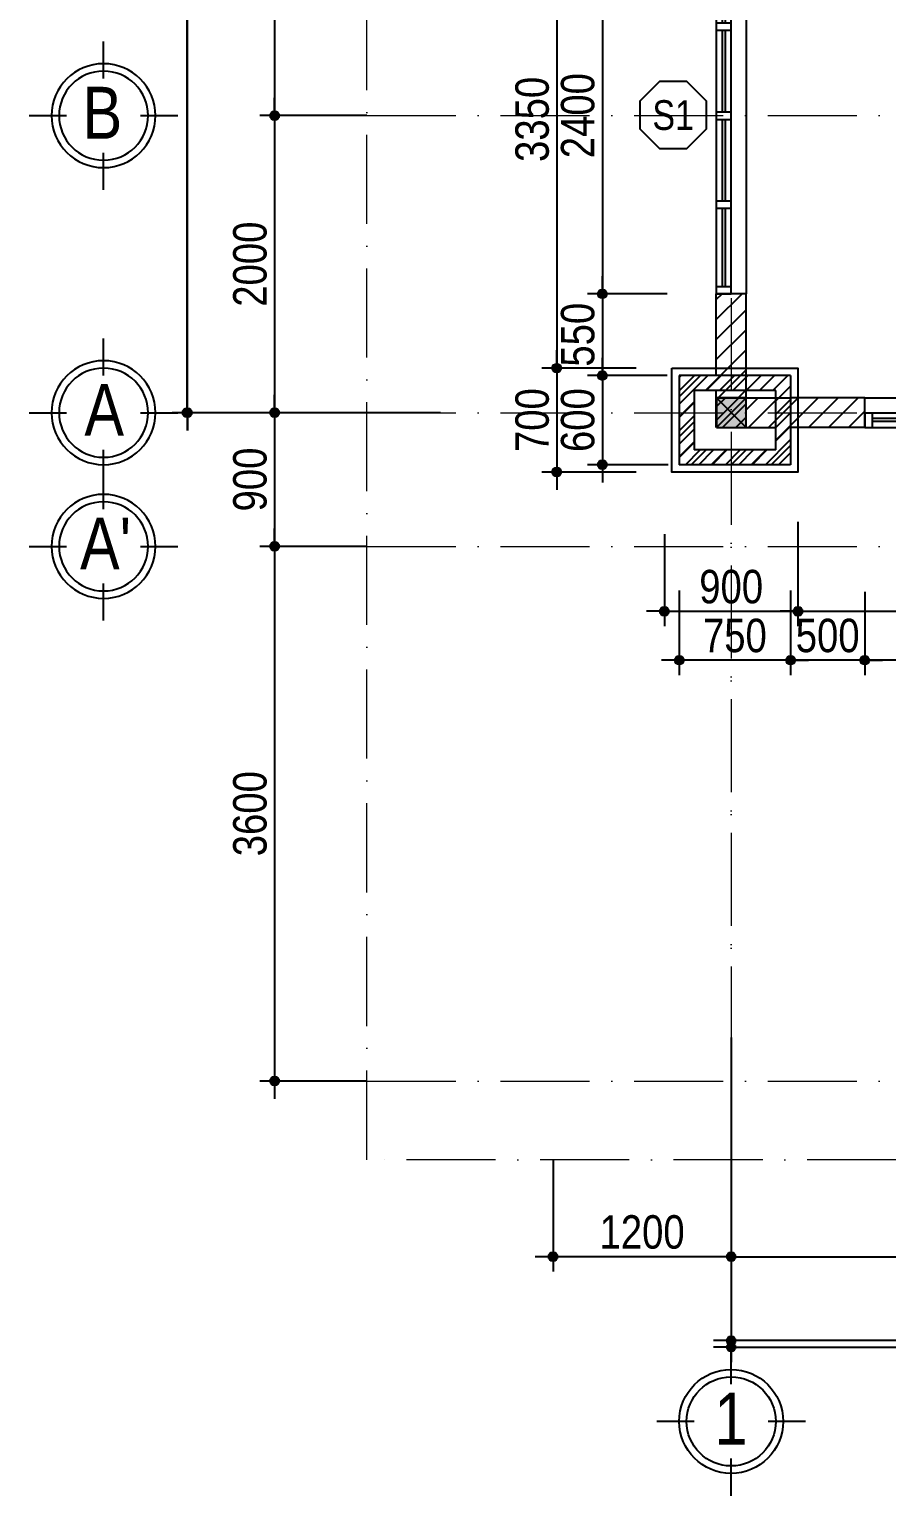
# Model space of a CAD drawing. Header units: millimetres. Extents: x 1201 to 176852, y 279 to 65351.
# Drawn here: x 1201 to 6977, y 1256 to 11129 of the extents above; entities that cross this region are included whole.
import ezdxf
from ezdxf.enums import TextEntityAlignment as Align

# ---------------------------------------------------------------- set-up
doc = ezdxf.new("R2010")
doc.units = ezdxf.units.MM
doc.linetypes.add('ACAD_ISO10W100', pattern=[18, 12, -3, 0, -3])
for name, color, linetype in [('009', 251, 'Continuous'), ('DIM', 1, 'Continuous'), ('DOOR', 20, 'Continuous'), ('MEDIUM', 2, 'Continuous'), ('TAGS', 60, 'Continuous'), ('TUONG', 131, 'Continuous'), ('WALL', 4, 'Continuous')]:
    doc.layers.add(name, color=color, linetype=linetype)
doc.layers.add('NET-THAY', color=2, linetype='Continuous', lineweight=13)
doc.layers.add('TRUC', color=24, linetype='Continuous', lineweight=0)
doc.styles.add('HEL-CONDENSE', font='')
doc.styles.add('VNI-HELVE-CONDENSEN', font='')
doc.styles.get('HEL-CONDENSE').set_extended_font_data('VNI-Helve-Condense')
doc.styles.get('VNI-HELVE-CONDENSEN').set_extended_font_data('VNI-Helve-Condense')
doc.dimstyles.new('D100', dxfattribs={"dimtxt": 225, "dimasz": 1.2, "dimexe": 100, "dimexo": 0, "dimgap": 50, "dimtad": 1, "dimdec": 0, "dimzin": 13, "dimdsep": 46, "dimtxsty": 'HEL-CONDENSE', "dimblk": 'D50', "dimcen": 0, "dimclrd": 1, "dimclre": 1, "dimclrt": 7, "dimadec": 0, "dimazin": 0, "dimtfac": 1, "dimtdec": 0, "dimtmove": 0, "dimatfit": 3, "dimldrblk": 'D50', "dimfxl": 1, "dimtolj": 1, "dimtzin": 13, "dimarcsym": 0})
doc.dimstyles.get("Standard").update_dxf_attribs({"dimtxt": 0.18, "dimasz": 0.18, "dimexe": 0.18, "dimexo": 0.0625, "dimgap": 0.09, "dimtad": 0, "dimtih": 1, "dimtoh": 1, "dimdec": 4, "dimzin": 0, "dimdsep": 46, "dimtxsty": 'Standard', "dimcen": 0.09, "dimadec": 0, "dimazin": 0, "dimtfac": 1, "dimtdec": 4, "dimtofl": 0, "dimtmove": 0, "dimatfit": 3, "dimfxl": 1, "dimtolj": 1, "dimtzin": 0, "dimarcsym": 0})

# ---------------------------------------------------------------- blocks, each defined once
blk = doc.blocks.new('D50')
at = {"layer": 'DIM'}
blk.add_hatch(color=256, dxfattribs=at).paths.add_polyline_path([(25, 0, 1), (-25, 0, 1)])
blk.add_line((25, 0), (100, 0), dxfattribs=at)
blk.add_circle((0, 0), 25, dxfattribs=at)
blk = doc.blocks.new('*D181')
at = {"layer": 'DEFPOINTS', "color": 0, "transparency": 16777216}
for p in [(5929.1, 3626.6), (11929.1, 3626.6), (11929.1, 2865)]:
    blk.add_point(p, dxfattribs=at)
at = {"layer": 'DIM', "color": 1, "lineweight": -2, "transparency": 16777216}
for p, q in [((5929.1, 3626.6), (5929.1, 2765)), ((11929.1, 3626.6), (11929.1, 2765)), ((5930.3, 2865), (11927.9, 2865))]:
    blk.add_line(p, q, dxfattribs=at)
at = {"layer": 'DIM', "color": 1, "lineweight": -2, "transparency": 16777216, "xscale": 1.199999999999999, "yscale": 1.199999999999999, "zscale": 1.199999999999999, "rotation": 180}
blk.add_blockref('D50', (5929.1, 2865), dxfattribs=at)
at = {"layer": 'DIM', "color": 1, "lineweight": -2, "transparency": 16777216, "xscale": 1.199999999999999, "yscale": 1.199999999999999, "zscale": 1.199999999999999}
blk.add_blockref('D50', (11929.1, 2865), dxfattribs=at)
at = {"layer": 'DIM', "color": 7, "transparency": 16777216, "insert": (8929.1, 3029.9), "char_height": 225, "attachment_point": 5, "style": 'HEL-CONDENSE'}
blk.add_mtext('\\A1;6000', dxfattribs=at)
blk = doc.blocks.new('A$C206177D3')
at = {"layer": 'TAGS', "ltscale": 1000}
for p, q in [((-36.6, 240.1), (-36.6, 490.1)), ((-286.6, -9.9), (-536.6, -9.9)), ((463.4, -9.9), (213.4, -9.9)), ((-36.6, -509.9), (-36.6, -259.9))]:
    blk.add_line(p, q, dxfattribs=at)
blk.add_circle((-36.6, -9.9), 350, dxfattribs=at)
at = {"layer": 'TAGS', "color": 254, "ltscale": 1000}
blk.add_circle((-36.6, -9.9), 300, dxfattribs=at)
at = {"layer": 'TAGS', "ltscale": 1000, "style": 'VNI-HELVE-CONDENSEN'}
blk.add_attdef('A', text='', height=350, dxfattribs=at).set_placement((-38.3, -165.6), align=Align.CENTER)
blk = doc.blocks.new('*D191')
at = {"layer": 'DEFPOINTS', "color": 0, "transparency": 16777216}
for p in [(3475.1, 12547.7), (2853.2, 10547.7), (3475.1, 10547.7)]:
    blk.add_point(p, dxfattribs=at)
at = {"layer": 'DIM', "color": 1, "lineweight": -2, "transparency": 16777216}
for p, q in [((3475.1, 12547.7), (2753.2, 12547.7)), ((2853.2, 12546.5), (2853.2, 10548.9)), ((3475.1, 10547.7), (2753.2, 10547.7))]:
    blk.add_line(p, q, dxfattribs=at)
at = {"layer": 'DIM', "color": 1, "lineweight": -2, "transparency": 16777216, "xscale": 1.199999999999999, "yscale": 1.199999999999999, "zscale": 1.199999999999999}
for p, rotation in [((2853.2, 12547.7), 90), ((2853.2, 10547.7), 270)]:
    blk.add_blockref('D50', p, dxfattribs=dict(at, rotation=rotation))
at = {"layer": 'DIM', "color": 7, "transparency": 16777216, "insert": (2688.3, 11547.7), "char_height": 225, "attachment_point": 5, "rotation": 90, "style": 'HEL-CONDENSE'}
blk.add_mtext('\\A1;2000', dxfattribs=at)
blk = doc.blocks.new('*D192')
at = {"layer": 'DEFPOINTS', "color": 0, "transparency": 16777216}
for p in [(2265.9, 22547.7), (3475.1, 22547.7), (3475.1, 8547.7)]:
    blk.add_point(p, dxfattribs=at)
at = {"layer": 'DIM', "color": 1, "lineweight": -2, "transparency": 16777216}
for p, q in [((3475.1, 22547.7), (2165.9, 22547.7)), ((2265.9, 8548.9), (2265.9, 22546.5)), ((3475.1, 8547.7), (2165.9, 8547.7))]:
    blk.add_line(p, q, dxfattribs=at)
at = {"layer": 'DIM', "color": 1, "lineweight": -2, "transparency": 16777216, "xscale": 1.199999999999999, "yscale": 1.199999999999999, "zscale": 1.199999999999999}
for p, rotation in [((2265.9, 22547.7), 90), ((2265.9, 8547.7), 270)]:
    blk.add_blockref('D50', p, dxfattribs=dict(at, rotation=rotation))
at = {"layer": 'DIM', "color": 7, "transparency": 16777216, "insert": (2101, 15547.7), "char_height": 225, "attachment_point": 5, "rotation": 90, "style": 'HEL-CONDENSE'}
blk.add_mtext('\\A1;14000', dxfattribs=at)
blk = doc.blocks.new('*D106')
at = {"layer": 'DEFPOINTS', "color": 0, "transparency": 16777216}
for p in [(3475.1, 10547.7), (2853.2, 8547.7), (3475.1, 8547.7)]:
    blk.add_point(p, dxfattribs=at)
at = {"layer": 'DIM', "color": 1, "lineweight": -2, "transparency": 16777216}
for p, q in [((3475.1, 10547.7), (2753.2, 10547.7)), ((2853.2, 10546.5), (2853.2, 8548.9)), ((3475.1, 8547.7), (2753.2, 8547.7))]:
    blk.add_line(p, q, dxfattribs=at)
at = {"layer": 'DIM', "color": 1, "lineweight": -2, "transparency": 16777216, "xscale": 1.199999999999999, "yscale": 1.199999999999999, "zscale": 1.199999999999999}
for p, rotation in [((2853.2, 10547.7), 90), ((2853.2, 8547.7), 270)]:
    blk.add_blockref('D50', p, dxfattribs=dict(at, rotation=rotation))
at = {"layer": 'DIM', "color": 7, "transparency": 16777216, "insert": (2688.3, 9547.7), "char_height": 225, "attachment_point": 5, "rotation": 90, "style": 'HEL-CONDENSE'}
blk.add_mtext('\\A1;2000', dxfattribs=at)
blk = doc.blocks.new('*D107')
at = {"layer": 'DEFPOINTS', "color": 0, "transparency": 16777216}
for p in [(3475.1, 8547.7), (2853.2, 7647.7), (3475.1, 7647.7)]:
    blk.add_point(p, dxfattribs=at)
at = {"layer": 'DIM', "color": 1, "lineweight": -2, "transparency": 16777216}
for p, q in [((3475.1, 8547.7), (2753.2, 8547.7)), ((2853.2, 8546.5), (2853.2, 7648.9)), ((3475.1, 7647.7), (2753.2, 7647.7))]:
    blk.add_line(p, q, dxfattribs=at)
at = {"layer": 'DIM', "color": 1, "lineweight": -2, "transparency": 16777216, "xscale": 1.199999999999999, "yscale": 1.199999999999999, "zscale": 1.199999999999999}
for p, rotation in [((2853.2, 8547.7), 90), ((2853.2, 7647.7), 270)]:
    blk.add_blockref('D50', p, dxfattribs=dict(at, rotation=rotation))
at = {"layer": 'DIM', "color": 7, "transparency": 16777216, "insert": (2688.3, 8097.7), "char_height": 225, "attachment_point": 5, "rotation": 90, "style": 'HEL-CONDENSE'}
blk.add_mtext('\\A1;900', dxfattribs=at)
blk = doc.blocks.new('*D108')
at = {"layer": 'DEFPOINTS', "color": 0, "transparency": 16777216}
for p in [(3475.1, 7647.7), (2853.2, 4047.7), (3475.1, 4047.7)]:
    blk.add_point(p, dxfattribs=at)
at = {"layer": 'DIM', "color": 1, "lineweight": -2, "transparency": 16777216}
for p, q in [((3475.1, 7647.7), (2753.2, 7647.7)), ((2853.2, 7646.5), (2853.2, 4048.9)), ((3475.1, 4047.7), (2753.2, 4047.7))]:
    blk.add_line(p, q, dxfattribs=at)
at = {"layer": 'DIM', "color": 1, "lineweight": -2, "transparency": 16777216, "xscale": 1.199999999999999, "yscale": 1.199999999999999, "zscale": 1.199999999999999}
for p, rotation in [((2853.2, 7647.7), 90), ((2853.2, 4047.7), 270)]:
    blk.add_blockref('D50', p, dxfattribs=dict(at, rotation=rotation))
at = {"layer": 'DIM', "color": 7, "transparency": 16777216, "insert": (2688.3, 5847.7), "char_height": 225, "attachment_point": 5, "rotation": 90, "style": 'HEL-CONDENSE'}
blk.add_mtext('\\A1;3600', dxfattribs=at)
blk = doc.blocks.new('*D109')
at = {"layer": 'DEFPOINTS', "color": 0, "transparency": 16777216}
for p in [(4729.1, 3517.9), (5929.1, 3517.9), (4729.1, 2865)]:
    blk.add_point(p, dxfattribs=at)
at = {"layer": 'DIM', "color": 1, "lineweight": -2, "transparency": 16777216}
for p, q in [((4729.1, 3517.9), (4729.1, 2765)), ((5929.1, 3517.9), (5929.1, 2765)), ((5927.9, 2865), (4730.3, 2865))]:
    blk.add_line(p, q, dxfattribs=at)
at = {"layer": 'DIM', "color": 1, "lineweight": -2, "transparency": 16777216, "xscale": 1.199999999999999, "yscale": 1.199999999999999, "zscale": 1.199999999999999, "rotation": 180}
blk.add_blockref('D50', (4729.1, 2865), dxfattribs=at)
at = {"layer": 'DIM', "color": 1, "lineweight": -2, "transparency": 16777216, "xscale": 1.199999999999999, "yscale": 1.199999999999999, "zscale": 1.199999999999999}
blk.add_blockref('D50', (5929.1, 2865), dxfattribs=at)
at = {"layer": 'DIM', "color": 7, "transparency": 16777216, "insert": (5329.1, 3029.9), "char_height": 225, "attachment_point": 5, "style": 'HEL-CONDENSE'}
blk.add_mtext('\\A1;1200', dxfattribs=at)
blk = doc.blocks.new('A$C225A2996')
at = {"layer": 'WALL'}
blk.add_hatch(color=4, dxfattribs=at).paths.add_polyline_path([(531.4, 81.6), (731.4, 81.6), (731.4, 281.6), (531.4, 281.6)])
at = {"layer": 'WALL', "color": 4}
for p, q in [((531.4, 281.6), (731.4, 81.6)), ((531.4, 81.6), (731.4, 281.6))]:
    blk.add_line(p, q, dxfattribs=at)
blk.add_lwpolyline([(531.4, 81.6), (731.4, 81.6), (731.4, 281.6), (531.4, 281.6)], close=True, dxfattribs=at)
blk = doc.blocks.new('*D142')
at = {"layer": 'DEFPOINTS', "color": 0, "transparency": 16777216}
for p in [(6379.1, 7812.8), (5479.1, 7729.6), (6379.1, 7210.2)]:
    blk.add_point(p, dxfattribs=at)
at = {"layer": 'DIM', "color": 1, "lineweight": -2, "transparency": 16777216}
for p, q in [((6379.1, 7812.8), (6379.1, 7110.2)), ((5479.1, 7729.6), (5479.1, 7110.2)), ((5480.3, 7210.2), (6377.9, 7210.2))]:
    blk.add_line(p, q, dxfattribs=at)
at = {"layer": 'DIM', "color": 1, "lineweight": -2, "transparency": 16777216, "xscale": 1.199999999999999, "yscale": 1.199999999999999, "zscale": 1.199999999999999, "rotation": 180}
blk.add_blockref('D50', (5479.1, 7210.2), dxfattribs=at)
at = {"layer": 'DIM', "color": 1, "lineweight": -2, "transparency": 16777216, "xscale": 1.199999999999999, "yscale": 1.199999999999999, "zscale": 1.199999999999999}
blk.add_blockref('D50', (6379.1, 7210.2), dxfattribs=at)
at = {"layer": 'DIM', "color": 7, "transparency": 16777216, "insert": (5929.1, 7375.1), "char_height": 225, "attachment_point": 5, "style": 'HEL-CONDENSE'}
blk.add_mtext('\\A1;900', dxfattribs=at)
blk = doc.blocks.new('*D143')
at = {"layer": 'DEFPOINTS', "color": 0, "transparency": 16777216}
for p in [(6379.1, 7812.8), (8629.1, 7729.6), (8629.1, 7210.2)]:
    blk.add_point(p, dxfattribs=at)
at = {"layer": 'DIM', "color": 1, "lineweight": -2, "transparency": 16777216}
for p, q in [((6379.1, 7812.8), (6379.1, 7110.2)), ((8629.1, 7729.6), (8629.1, 7110.2)), ((6380.3, 7210.2), (8627.9, 7210.2))]:
    blk.add_line(p, q, dxfattribs=at)
at = {"layer": 'DIM', "color": 1, "lineweight": -2, "transparency": 16777216, "xscale": 1.199999999999999, "yscale": 1.199999999999999, "zscale": 1.199999999999999, "rotation": 180}
blk.add_blockref('D50', (6379.1, 7210.2), dxfattribs=at)
at = {"layer": 'DIM', "color": 1, "lineweight": -2, "transparency": 16777216, "xscale": 1.199999999999999, "yscale": 1.199999999999999, "zscale": 1.199999999999999}
blk.add_blockref('D50', (8629.1, 7210.2), dxfattribs=at)
at = {"layer": 'DIM', "color": 7, "transparency": 16777216, "insert": (7504.1, 7375.1), "char_height": 225, "attachment_point": 5, "style": 'HEL-CONDENSE'}
blk.add_mtext('\\A1;2250', dxfattribs=at)
blk = doc.blocks.new('*D172')
at = {"layer": 'DEFPOINTS', "color": 0, "transparency": 16777216}
for p in [(5289.1, 12197.7), (4754.2, 8847.7), (5289.1, 8847.7)]:
    blk.add_point(p, dxfattribs=at)
at = {"layer": 'DIM', "color": 1, "lineweight": -2, "transparency": 16777216}
for p, q in [((5289.1, 12197.7), (4654.2, 12197.7)), ((4754.2, 12196.5), (4754.2, 8848.9)), ((5289.1, 8847.7), (4654.2, 8847.7))]:
    blk.add_line(p, q, dxfattribs=at)
at = {"layer": 'DIM', "color": 1, "lineweight": -2, "transparency": 16777216, "xscale": 1.199999999999999, "yscale": 1.199999999999999, "zscale": 1.199999999999999}
for p, rotation in [((4754.2, 12197.7), 90), ((4754.2, 8847.7), 270)]:
    blk.add_blockref('D50', p, dxfattribs=dict(at, rotation=rotation))
at = {"layer": 'DIM', "color": 7, "transparency": 16777216, "insert": (4589.3, 10522.7), "char_height": 225, "attachment_point": 5, "rotation": 90, "style": 'HEL-CONDENSE'}
blk.add_mtext('\\A1;3350', dxfattribs=at)
blk = doc.blocks.new('*D173')
at = {"layer": 'DEFPOINTS', "color": 0, "transparency": 16777216}
for p in [(5289.1, 8847.7), (4754.2, 8147.7), (5289.1, 8147.7)]:
    blk.add_point(p, dxfattribs=at)
at = {"layer": 'DIM', "color": 1, "lineweight": -2, "transparency": 16777216}
for p, q in [((5289.1, 8847.7), (4654.2, 8847.7)), ((4754.2, 8846.5), (4754.2, 8148.9)), ((5289.1, 8147.7), (4654.2, 8147.7))]:
    blk.add_line(p, q, dxfattribs=at)
at = {"layer": 'DIM', "color": 1, "lineweight": -2, "transparency": 16777216, "xscale": 1.199999999999999, "yscale": 1.199999999999999, "zscale": 1.199999999999999}
for p, rotation in [((4754.2, 8847.7), 90), ((4754.2, 8147.7), 270)]:
    blk.add_blockref('D50', p, dxfattribs=dict(at, rotation=rotation))
at = {"layer": 'DIM', "color": 7, "transparency": 16777216, "insert": (4589.3, 8497.7), "char_height": 225, "attachment_point": 5, "rotation": 90, "style": 'HEL-CONDENSE'}
blk.add_mtext('\\A1;700', dxfattribs=at)
blk = doc.blocks.new('*D174')
at = {"layer": '009', "color": 1, "lineweight": -2, "transparency": 16777216}
for p, q in [((5929.1, 4340.1), (5929.1, 2200.1)), ((38929.1, 4047.7), (38929.1, 2200.1)), ((38927.9, 2300.1), (5930.3, 2300.1))]:
    blk.add_line(p, q, dxfattribs=at)
at = {"layer": 'DEFPOINTS', "color": 0, "transparency": 16777216}
for p in [(5929.1, 4340.1), (38929.1, 4047.7), (5929.1, 2300.1)]:
    blk.add_point(p, dxfattribs=at)
at = {"layer": '009', "color": 1, "lineweight": -2, "transparency": 16777216, "xscale": 1.199999999999999, "yscale": 1.199999999999999, "zscale": 1.199999999999999, "rotation": 180}
blk.add_blockref('D50', (5929.1, 2300.1), dxfattribs=at)
at = {"layer": '009', "color": 1, "lineweight": -2, "transparency": 16777216, "xscale": 1.199999999999999, "yscale": 1.199999999999999, "zscale": 1.199999999999999}
blk.add_blockref('D50', (38929.1, 2300.1), dxfattribs=at)
at = {"layer": '009', "color": 7, "transparency": 16777216, "insert": (22429.1, 2465), "char_height": 225, "attachment_point": 5, "style": 'HEL-CONDENSE'}
blk.add_mtext('\\A1;33000', dxfattribs=at)
blk = doc.blocks.new('s11')
at = {"layer": 'DOOR'}
for p, q in [((0, 0), (0, -100)), ((1400, 0), (0, 0)), ((50, 0), (50, -100)), ((1350, 0), (1350, -100)), ((1400, 0), (1400, -100)), ((1400, -100), (0, -100))]:
    blk.add_line(p, q, dxfattribs=at)
at = {"layer": 'DOOR', "linetype": 'ByBlock', "lineweight": -2}
for p, q in [((675, -100), (675, 0)), ((725, -100), (725, 0))]:
    blk.add_line(p, q, dxfattribs=at)
at = {"layer": 'DOOR', "color": 251}
for p, q in [((50, -40), (675, -40)), ((50, -60), (675, -60)), ((725, -40), (1350, -40)), ((725, -60), (1350, -60))]:
    blk.add_line(p, q, dxfattribs=at)
blk = doc.blocks.new('A$C1CA434F2')
at = {"layer": 'DOOR'}
for p, q in [((-289.1, -309.3), (-289.1, -409.3)), ((-289.1, -309.3), (2110.9, -309.3)), ((-239.1, -309.3), (-239.1, -409.3)), ((885.9, -309.3), (885.9, -409.3)), ((935.9, -309.3), (935.9, -409.3)), ((1486.2, -309.3), (1486.2, -409.3)), ((1536.2, -309.3), (1536.2, -409.3)), ((2060.9, -309.3), (2060.9, -409.3)), ((2110.9, -309.3), (2110.9, -409.3)), ((-289.1, -409.3), (2110.9, -409.3))]:
    blk.add_line(p, q, dxfattribs=at)
at = {"layer": 'DOOR', "color": 251}
for p, q in [((285.2, -349.3), (-239.1, -349.3)), ((285.2, -369.3), (-239.1, -369.3)), ((885.9, -349.3), (335.2, -349.3)), ((885.9, -369.3), (335.2, -369.3)), ((1486.2, -349.3), (935.9, -349.3)), ((1486.2, -369.3), (935.9, -369.3)), ((2060.9, -349.3), (1536.2, -349.3)), ((2060.9, -369.3), (1536.2, -369.3))]:
    blk.add_line(p, q, dxfattribs=at)
at = {"layer": 'DOOR', "linetype": 'ByBlock', "lineweight": -2}
for p, q in [((285.2, -409.3), (285.2, -309.3)), ((335.2, -409.3), (335.2, -309.3))]:
    blk.add_line(p, q, dxfattribs=at)
blk = doc.blocks.new('*D720')
at = {"layer": 'DEFPOINTS', "color": 0, "transparency": 16777216}
for p in [(5929.1, 3626.6), (11929.1, 3626.6), (11929.1, 2865)]:
    blk.add_point(p, dxfattribs=at)
at = {"layer": 'DIM', "color": 1, "lineweight": -2, "transparency": 16777216}
for p, q in [((5929.1, 3626.6), (5929.1, 2765)), ((11929.1, 3626.6), (11929.1, 2765)), ((5930.3, 2865), (11927.9, 2865))]:
    blk.add_line(p, q, dxfattribs=at)
at = {"layer": 'DIM', "color": 1, "lineweight": -2, "transparency": 16777216, "xscale": 1.199999999999999, "yscale": 1.199999999999999, "zscale": 1.199999999999999, "rotation": 180}
blk.add_blockref('D50', (5929.1, 2865), dxfattribs=at)
at = {"layer": 'DIM', "color": 1, "lineweight": -2, "transparency": 16777216, "xscale": 1.199999999999999, "yscale": 1.199999999999999, "zscale": 1.199999999999999}
blk.add_blockref('D50', (11929.1, 2865), dxfattribs=at)
at = {"layer": 'DIM', "color": 7, "transparency": 16777216, "insert": (8929.1, 3029.9), "char_height": 225, "attachment_point": 5, "style": 'HEL-CONDENSE'}
blk.add_mtext('\\A1;6000', dxfattribs=at)
blk = doc.blocks.new('*D727')
at = {"layer": 'DEFPOINTS', "color": 0, "transparency": 16777216}
for p in [(5929.1, 3626.6), (38929.1, 3626.6), (38929.1, 2255.7)]:
    blk.add_point(p, dxfattribs=at)
at = {"layer": 'DIM', "color": 1, "lineweight": -2, "transparency": 16777216}
for p, q in [((5929.1, 3626.6), (5929.1, 2155.7)), ((38929.1, 3626.6), (38929.1, 2155.7)), ((5930.3, 2255.7), (38927.9, 2255.7))]:
    blk.add_line(p, q, dxfattribs=at)
at = {"layer": 'DIM', "color": 1, "lineweight": -2, "transparency": 16777216, "xscale": 1.199999999999999, "yscale": 1.199999999999999, "zscale": 1.199999999999999, "rotation": 180}
blk.add_blockref('D50', (5929.1, 2255.7), dxfattribs=at)
at = {"layer": 'DIM', "color": 1, "lineweight": -2, "transparency": 16777216, "xscale": 1.199999999999999, "yscale": 1.199999999999999, "zscale": 1.199999999999999}
blk.add_blockref('D50', (38929.1, 2255.7), dxfattribs=at)
at = {"layer": 'DIM', "color": 7, "transparency": 16777216, "insert": (22429.1, 2420.6), "char_height": 225, "attachment_point": 5, "style": 'HEL-CONDENSE'}
blk.add_mtext('\\A1;33000', dxfattribs=at)
blk = doc.blocks.new('*D731')
at = {"layer": 'DEFPOINTS', "color": 0, "transparency": 16777216}
for p in [(3475.1, 12547.7), (2853.2, 10547.7), (3475.1, 10547.7)]:
    blk.add_point(p, dxfattribs=at)
at = {"layer": 'DIM', "color": 1, "lineweight": -2, "transparency": 16777216}
for p, q in [((3475.1, 12547.7), (2753.2, 12547.7)), ((2853.2, 12546.5), (2853.2, 10548.9)), ((3475.1, 10547.7), (2753.2, 10547.7))]:
    blk.add_line(p, q, dxfattribs=at)
at = {"layer": 'DIM', "color": 1, "lineweight": -2, "transparency": 16777216, "xscale": 1.199999999999999, "yscale": 1.199999999999999, "zscale": 1.199999999999999}
for p, rotation in [((2853.2, 12547.7), 90), ((2853.2, 10547.7), 270)]:
    blk.add_blockref('D50', p, dxfattribs=dict(at, rotation=rotation))
at = {"layer": 'DIM', "color": 7, "transparency": 16777216, "insert": (2688.3, 11547.7), "char_height": 225, "attachment_point": 5, "rotation": 90, "style": 'HEL-CONDENSE'}
blk.add_mtext('\\A1;2000', dxfattribs=at)
blk = doc.blocks.new('*D717')
at = {"layer": 'DEFPOINTS', "color": 0, "transparency": 16777216}
for p in [(3475.1, 10547.7), (2853.2, 8547.7), (3475.1, 8547.7)]:
    blk.add_point(p, dxfattribs=at)
at = {"layer": 'DIM', "color": 1, "lineweight": -2, "transparency": 16777216}
for p, q in [((3475.1, 10547.7), (2753.2, 10547.7)), ((2853.2, 10546.5), (2853.2, 8548.9)), ((3475.1, 8547.7), (2753.2, 8547.7))]:
    blk.add_line(p, q, dxfattribs=at)
at = {"layer": 'DIM', "color": 1, "lineweight": -2, "transparency": 16777216, "xscale": 1.199999999999999, "yscale": 1.199999999999999, "zscale": 1.199999999999999}
for p, rotation in [((2853.2, 10547.7), 90), ((2853.2, 8547.7), 270)]:
    blk.add_blockref('D50', p, dxfattribs=dict(at, rotation=rotation))
at = {"layer": 'DIM', "color": 7, "transparency": 16777216, "insert": (2688.3, 9547.7), "char_height": 225, "attachment_point": 5, "rotation": 90, "style": 'HEL-CONDENSE'}
blk.add_mtext('\\A1;2000', dxfattribs=at)
blk = doc.blocks.new('*D718')
at = {"layer": 'DEFPOINTS', "color": 0, "transparency": 16777216}
for p in [(3475.1, 8547.7), (2853.2, 7647.7), (3475.1, 7647.7)]:
    blk.add_point(p, dxfattribs=at)
at = {"layer": 'DIM', "color": 1, "lineweight": -2, "transparency": 16777216}
for p, q in [((3475.1, 8547.7), (2753.2, 8547.7)), ((2853.2, 8546.5), (2853.2, 7648.9)), ((3475.1, 7647.7), (2753.2, 7647.7))]:
    blk.add_line(p, q, dxfattribs=at)
at = {"layer": 'DIM', "color": 1, "lineweight": -2, "transparency": 16777216, "xscale": 1.199999999999999, "yscale": 1.199999999999999, "zscale": 1.199999999999999}
for p, rotation in [((2853.2, 8547.7), 90), ((2853.2, 7647.7), 270)]:
    blk.add_blockref('D50', p, dxfattribs=dict(at, rotation=rotation))
at = {"layer": 'DIM', "color": 7, "transparency": 16777216, "insert": (2688.3, 8097.7), "char_height": 225, "attachment_point": 5, "rotation": 90, "style": 'HEL-CONDENSE'}
blk.add_mtext('\\A1;900', dxfattribs=at)
blk = doc.blocks.new('*D719')
at = {"layer": 'DEFPOINTS', "color": 0, "transparency": 16777216}
for p in [(3475.1, 7647.7), (2853.2, 4047.7), (3475.1, 4047.7)]:
    blk.add_point(p, dxfattribs=at)
at = {"layer": 'DIM', "color": 1, "lineweight": -2, "transparency": 16777216}
for p, q in [((3475.1, 7647.7), (2753.2, 7647.7)), ((2853.2, 7646.5), (2853.2, 4048.9)), ((3475.1, 4047.7), (2753.2, 4047.7))]:
    blk.add_line(p, q, dxfattribs=at)
at = {"layer": 'DIM', "color": 1, "lineweight": -2, "transparency": 16777216, "xscale": 1.199999999999999, "yscale": 1.199999999999999, "zscale": 1.199999999999999}
for p, rotation in [((2853.2, 7647.7), 90), ((2853.2, 4047.7), 270)]:
    blk.add_blockref('D50', p, dxfattribs=dict(at, rotation=rotation))
at = {"layer": 'DIM', "color": 7, "transparency": 16777216, "insert": (2688.3, 5847.7), "char_height": 225, "attachment_point": 5, "rotation": 90, "style": 'HEL-CONDENSE'}
blk.add_mtext('\\A1;3600', dxfattribs=at)
blk = doc.blocks.new('KH-CUADI')
at = {"layer": 'TAGS'}
blk.add_lwpolyline([(-124, 300), (-300, 124), (-300, -124), (-124, -300), (124, -300), (300, -124), (300, 124), (124, 300)], close=True, dxfattribs=at)
at = {"layer": 'TAGS', "style": 'VNI-HELVE-CONDENSEN'}
blk.add_attdef('D', text='', height=300, dxfattribs=at).set_placement((0, 0), align=Align.MIDDLE)
blk = doc.blocks.new('*D650')
at = {"layer": 'DEFPOINTS', "color": 0, "transparency": 16777216}
for p in [(6829.1, 7340.7), (8229.1, 7340.7), (6829.1, 6881.2)]:
    blk.add_point(p, dxfattribs=at)
at = {"layer": 'DIM', "color": 1, "lineweight": -2, "transparency": 16777216}
for p, q in [((6829.1, 7340.7), (6829.1, 6781.2)), ((8229.1, 7340.7), (8229.1, 6781.2)), ((8227.9, 6881.2), (6830.3, 6881.2))]:
    blk.add_line(p, q, dxfattribs=at)
at = {"layer": 'DIM', "color": 1, "lineweight": -2, "transparency": 16777216, "xscale": 1.199999999999999, "yscale": 1.199999999999999, "zscale": 1.199999999999999, "rotation": 180}
blk.add_blockref('D50', (6829.1, 6881.2), dxfattribs=at)
at = {"layer": 'DIM', "color": 1, "lineweight": -2, "transparency": 16777216, "xscale": 1.199999999999999, "yscale": 1.199999999999999, "zscale": 1.199999999999999}
blk.add_blockref('D50', (8229.1, 6881.2), dxfattribs=at)
at = {"layer": 'DIM', "color": 7, "transparency": 16777216, "insert": (7529.1, 7046.1), "char_height": 225, "attachment_point": 5, "style": 'HEL-CONDENSE'}
blk.add_mtext('\\A1;1400', dxfattribs=at)
blk = doc.blocks.new('*D651')
at = {"layer": 'DEFPOINTS', "color": 0, "transparency": 16777216}
for p in [(6329.1, 7350), (6829.1, 7340.7), (6329.1, 6881.2)]:
    blk.add_point(p, dxfattribs=at)
at = {"layer": 'DIM', "color": 1, "lineweight": -2, "transparency": 16777216}
for p, q in [((6329.1, 7350), (6329.1, 6781.2)), ((6829.1, 7340.7), (6829.1, 6781.2)), ((6827.9, 6881.2), (6330.3, 6881.2))]:
    blk.add_line(p, q, dxfattribs=at)
at = {"layer": 'DIM', "color": 1, "lineweight": -2, "transparency": 16777216, "xscale": 1.199999999999999, "yscale": 1.199999999999999, "zscale": 1.199999999999999, "rotation": 180}
blk.add_blockref('D50', (6329.1, 6881.2), dxfattribs=at)
at = {"layer": 'DIM', "color": 1, "lineweight": -2, "transparency": 16777216, "xscale": 1.199999999999999, "yscale": 1.199999999999999, "zscale": 1.199999999999999}
blk.add_blockref('D50', (6829.1, 6881.2), dxfattribs=at)
at = {"layer": 'DIM', "color": 7, "transparency": 16777216, "insert": (6579.1, 7046.1), "char_height": 225, "attachment_point": 5, "style": 'HEL-CONDENSE'}
blk.add_mtext('\\A1;500', dxfattribs=at)
blk = doc.blocks.new('*D652')
at = {"layer": 'DEFPOINTS', "color": 0, "transparency": 16777216}
for p in [(5579.1, 7350), (6329.1, 7350), (5579.1, 6881.2)]:
    blk.add_point(p, dxfattribs=at)
at = {"layer": 'DIM', "color": 1, "lineweight": -2, "transparency": 16777216}
for p, q in [((5579.1, 7350), (5579.1, 6781.2)), ((6329.1, 7350), (6329.1, 6781.2)), ((6327.9, 6881.2), (5580.3, 6881.2))]:
    blk.add_line(p, q, dxfattribs=at)
at = {"layer": 'DIM', "color": 1, "lineweight": -2, "transparency": 16777216, "xscale": 1.199999999999999, "yscale": 1.199999999999999, "zscale": 1.199999999999999, "rotation": 180}
blk.add_blockref('D50', (5579.1, 6881.2), dxfattribs=at)
at = {"layer": 'DIM', "color": 1, "lineweight": -2, "transparency": 16777216, "xscale": 1.199999999999999, "yscale": 1.199999999999999, "zscale": 1.199999999999999}
blk.add_blockref('D50', (6329.1, 6881.2), dxfattribs=at)
at = {"layer": 'DIM', "color": 7, "transparency": 16777216, "insert": (5954.1, 7046.1), "char_height": 225, "attachment_point": 5, "style": 'HEL-CONDENSE'}
blk.add_mtext('\\A1;750', dxfattribs=at)
blk = doc.blocks.new('*D558')
at = {"layer": 'DEFPOINTS', "color": 0, "transparency": 16777216}
for p in [(5544.1, 11747.7), (5061.4, 9347.7), (5497.1, 9347.7)]:
    blk.add_point(p, dxfattribs=at)
at = {"layer": 'DIM', "color": 1, "lineweight": -2, "transparency": 16777216}
for p, q in [((5544.1, 11747.7), (4961.4, 11747.7)), ((5061.4, 11746.5), (5061.4, 9348.9)), ((5497.1, 9347.7), (4961.4, 9347.7))]:
    blk.add_line(p, q, dxfattribs=at)
at = {"layer": 'DIM', "color": 1, "lineweight": -2, "transparency": 16777216, "xscale": 1.199999999999999, "yscale": 1.199999999999999, "zscale": 1.199999999999999}
for p, rotation in [((5061.4, 11747.7), 90), ((5061.4, 9347.7), 270)]:
    blk.add_blockref('D50', p, dxfattribs=dict(at, rotation=rotation))
at = {"layer": 'DIM', "color": 7, "transparency": 16777216, "insert": (4896.5, 10547.7), "char_height": 225, "attachment_point": 5, "rotation": 90, "style": 'HEL-CONDENSE'}
blk.add_mtext('\\A1;2400', dxfattribs=at)
blk = doc.blocks.new('*D559')
at = {"layer": 'DEFPOINTS', "color": 0, "transparency": 16777216}
for p in [(5497.1, 9347.7), (5061.4, 8797.7), (5497.1, 8797.7)]:
    blk.add_point(p, dxfattribs=at)
at = {"layer": 'DIM', "color": 1, "lineweight": -2, "transparency": 16777216}
for p, q in [((5497.1, 9347.7), (4961.4, 9347.7)), ((5061.4, 9346.5), (5061.4, 8798.9)), ((5497.1, 8797.7), (4961.4, 8797.7))]:
    blk.add_line(p, q, dxfattribs=at)
at = {"layer": 'DIM', "color": 1, "lineweight": -2, "transparency": 16777216, "xscale": 1.199999999999999, "yscale": 1.199999999999999, "zscale": 1.199999999999999}
for p, rotation in [((5061.4, 9347.7), 90), ((5061.4, 8797.7), 270)]:
    blk.add_blockref('D50', p, dxfattribs=dict(at, rotation=rotation))
at = {"layer": 'DIM', "color": 7, "transparency": 16777216, "insert": (4896.5, 9072.7), "char_height": 225, "attachment_point": 5, "rotation": 90, "style": 'HEL-CONDENSE'}
blk.add_mtext('\\A1;550', dxfattribs=at)
blk = doc.blocks.new('*D560')
at = {"layer": 'DEFPOINTS', "color": 0, "transparency": 16777216}
for p in [(5497.1, 8797.7), (5061.4, 8197.7), (5505.3, 8197.7)]:
    blk.add_point(p, dxfattribs=at)
at = {"layer": 'DIM', "color": 1, "lineweight": -2, "transparency": 16777216}
for p, q in [((5497.1, 8797.7), (4961.4, 8797.7)), ((5061.4, 8796.5), (5061.4, 8198.9)), ((5505.3, 8197.7), (4961.4, 8197.7))]:
    blk.add_line(p, q, dxfattribs=at)
at = {"layer": 'DIM', "color": 1, "lineweight": -2, "transparency": 16777216, "xscale": 1.199999999999999, "yscale": 1.199999999999999, "zscale": 1.199999999999999}
for p, rotation in [((5061.4, 8797.7), 90), ((5061.4, 8197.7), 270)]:
    blk.add_blockref('D50', p, dxfattribs=dict(at, rotation=rotation))
at = {"layer": 'DIM', "color": 7, "transparency": 16777216, "insert": (4896.5, 8497.7), "char_height": 225, "attachment_point": 5, "rotation": 90, "style": 'HEL-CONDENSE'}
blk.add_mtext('\\A1;600', dxfattribs=at)
blk = doc.blocks.new('*D582')
at = {"layer": 'DEFPOINTS', "color": 0, "transparency": 16777216}
for p in [(2263.8, 22547.7), (4271.8, 22547.7), (3971.8, 8547.7)]:
    blk.add_point(p, dxfattribs=at)
at = {"layer": 'DIM', "color": 1, "lineweight": -2, "transparency": 16777216}
for p, q in [((4271.8, 22547.7), (2163.8, 22547.7)), ((2263.8, 8548.9), (2263.8, 22546.5)), ((3971.8, 8547.7), (2163.8, 8547.7))]:
    blk.add_line(p, q, dxfattribs=at)
at = {"layer": 'DIM', "color": 1, "lineweight": -2, "transparency": 16777216, "xscale": 1.199999999999999, "yscale": 1.199999999999999, "zscale": 1.199999999999999}
for p, rotation in [((2263.8, 22547.7), 90), ((2263.8, 8547.7), 270)]:
    blk.add_blockref('D50', p, dxfattribs=dict(at, rotation=rotation))
at = {"layer": 'DIM', "color": 7, "transparency": 16777216, "insert": (2098.9, 15547.7), "char_height": 225, "attachment_point": 5, "rotation": 90, "style": 'HEL-CONDENSE'}
blk.add_mtext('\\A1;14000', dxfattribs=at)

msp = doc.modelspace()

# ---------------------------------------------------------------- hatches: boundary and pattern name
at = {"layer": '009'}
h = msp.add_hatch(dxfattribs=at)
h.set_pattern_fill('ANSI31', color=256, scale=30, style=0)
h.set_pattern_definition([(45, (-1293072.07, -361212.86), (-67.351921, 67.351921), [])])
h.paths.add_polyline_path([(12029.078, 12447.694), (11829.078, 12447.694), (11829.078, 11747.694), (12029.078, 11747.694)])
h.paths.add_polyline_path([(9729.078, 8647.694), (8229.078, 8647.694), (8229.078, 8447.694), (8679.078, 8447.694), (8679.078, 8247.694), (9279.078, 8247.694), (9279.078, 8447.694), (9729.078, 8447.694)])
h.paths.add_polyline_path([(8779.078, 8447.694), (9179.078, 8447.694), (9179.078, 8347.694), (8779.078, 8347.694)], flags=17)
h.paths.add_polyline_path([(6829.078, 8647.694), (6329.078, 8647.694), (6029.078, 8647.694), (6029.078, 8447.694), (6229.078, 8447.694), (6229.078, 8297.694), (5679.078, 8297.694), (5679.078, 8697.694), (5829.078, 8697.694), (5829.078, 8647.694), (6029.078, 8647.694), (6029.078, 9347.694), (5829.078, 9347.694), (5829.078, 8797.694), (5579.078, 8797.694), (5579.078, 8197.694), (6329.078, 8197.694), (6329.078, 8447.694), (6829.078, 8447.694)])
h.paths.add_polyline_path([(6029.078, 12447.694), (5829.078, 12447.694), (5829.078, 12347.694), (5679.078, 12347.694), (5679.078, 12747.694), (5829.078, 12747.694), (5829.078, 12647.694), (6029.078, 12647.694), (6029.078, 13347.694), (5829.078, 13347.694), (5829.078, 12847.694), (5579.078, 12847.694), (5579.078, 12247.694), (5829.078, 12247.694), (5829.078, 11747.694), (6029.078, 11747.694)])
h.paths.add_polyline_path([(11929.078, 16447.694), (11829.078, 16447.694), (11829.078, 12647.694), (11929.078, 12647.694)])
h.paths.add_polyline_path([(12729.078, 12647.694), (12029.078, 12647.694), (12029.078, 12447.694), (12729.078, 12447.694)])
h.paths.add_polyline_path([(6029.078, 16447.694), (5829.078, 16447.694), (5829.078, 16347.694), (5679.078, 16347.694), (5679.078, 16747.694), (5829.078, 16747.694), (5829.078, 16647.694), (6029.078, 16647.694), (6029.078, 16847.694), (5829.078, 16847.694), (5579.078, 16847.694), (5579.078, 16247.694), (5829.078, 16247.694), (5829.078, 15747.694), (6029.078, 15747.694)])
h.paths.add_polyline_path([(10129.078, 16647.694), (6029.078, 16647.694), (6029.078, 16547.694), (10129.078, 16547.694)])
h.paths.add_polyline_path([(11829.078, 16647.694), (11329.078, 16647.694), (11329.078, 16547.694), (11829.078, 16547.694)])
h.paths.add_polyline_path([(14829.078, 16647.694), (13029.478, 16647.694), (13029.478, 16547.694), (14829.078, 16547.694)])
h.paths.add_polyline_path([(18729.078, 16647.694), (15029.078, 16647.694), (15029.078, 16547.694), (18729.078, 16547.694)])
h.paths.add_polyline_path([(15729.078, 12647.694), (15029.078, 12647.694), (15029.078, 12447.694), (15129.078, 12447.694), (15129.078, 12347.694), (14729.078, 12347.694), (14729.078, 12447.694), (14829.078, 12447.694), (14829.078, 12647.694), (14129.078, 12647.694), (14129.078, 12447.694), (14629.078, 12447.694), (14629.078, 12247.694), (15229.078, 12247.694), (15229.078, 12447.694), (15729.078, 12447.694)])
h.paths.add_polyline_path([(18379.078, 12647.694), (17129.078, 12647.694), (17129.078, 12447.694), (17629.078, 12447.694), (17629.078, 12247.694), (18229.078, 12247.694), (18229.078, 12447.694), (18379.078, 12447.694)])
h.paths.add_polyline_path([(18129.078, 12447.694), (18129.078, 12347.694), (17729.078, 12347.694), (17729.078, 12447.694)], flags=17)
h.paths.add_polyline_path([(20329.078, 16647.694), (19929.078, 16647.694), (19929.078, 16547.694), (20329.078, 16547.694)])
h = msp.add_hatch(dxfattribs=at)
h.set_pattern_fill('ANSI31', color=256, scale=20, style=0)
h.set_pattern_definition([(45, (-1293494.614, -402769.946), (-44.9012806, 44.9012806), [])])
h.paths.add_polyline_path([(6329.078, 8797.694), (5579.078, 8797.694), (5579.078, 8197.694), (6329.078, 8197.694)])
h.paths.add_polyline_path([(6229.078, 8697.694), (6229.078, 8297.694), (5679.078, 8297.694), (5679.078, 8697.694)], flags=16)
h.paths.add_polyline_path([(6029.078, 8647.694), (6029.078, 8447.694), (5829.078, 8447.694), (5829.078, 8647.694)], flags=0)
h.paths.add_polyline_path([(8679.078, 8647.694), (8679.078, 8197.694), (9279.078, 8197.694), (9279.078, 8647.694)])
h.paths.add_polyline_path([(8779.078, 8547.694), (9179.078, 8547.694), (9179.078, 8297.694), (8779.078, 8297.694)], flags=16)
h.paths.add_polyline_path([(11629.078, 8797.694), (11629.078, 8197.694), (12229.078, 8197.694), (12229.078, 8797.694)])
h.paths.add_polyline_path([(11729.078, 8697.694), (12129.078, 8697.694), (12129.078, 8297.694), (11729.078, 8297.694)], flags=16)
h.paths.add_polyline_path([(11829.078, 8647.694), (12029.078, 8647.694), (12029.078, 8447.694), (11829.078, 8447.694)], flags=0)

# ---------------------------------------------------------------- linework, layer by layer
msp.add_line((5929.078, 8547.694), (5929.078, 8547.694, 20000))
at = {"layer": 'MEDIUM'}
for p, q in [((6029.078, 11747.694), (6029.078, 9347.694)), ((6829.078, 8647.694), (8229.078, 8647.694))]:
    msp.add_line(p, q, dxfattribs=at)
at = {"layer": 'NET-THAY', "linetype": 'ByBlock', "lineweight": -2}
msp.add_lwpolyline([(5529.078, 8847.694), (6379.078, 8847.694), (6379.078, 8147.694), (5529.078, 8147.694)], close=True, dxfattribs=at)
at = {"layer": 'TRUC', "linetype": 'ACAD_ISO10W100', "ltscale": 50}
for points in [[(3475.094, 24619.951), (41245.405, 24619.951), (41245.405, 3517.922), (3475.094, 3517.922)], [(3475.094, 24594.951), (41245.405, 24594.951), (41245.405, 3517.922), (3475.094, 3517.922)]]:
    msp.add_lwpolyline(points, close=True, dxfattribs=at)
for points in [[(5929.078, 24619.951), (5929.078, 3517.922)], [(5929.078, 24594.951), (5929.078, 3517.922)], [(3475.094, 10547.694), (41245.405, 10547.694)], [(3475.094, 10547.694), (41245.405, 10547.694)], [(3475.094, 10547.694), (41245.405, 10547.694)], [(3475.094, 8547.694), (41245.405, 8547.694)], [(3475.094, 8547.694), (41245.405, 8547.694)], [(3475.094, 7647.694), (41245.405, 7647.694)], [(3475.094, 7647.694), (41245.405, 7647.694)], [(3475.094, 4047.694), (41245.405, 4047.694)], [(3475.094, 4047.694), (41245.405, 4047.694)]]:
    msp.add_lwpolyline(points, dxfattribs=at)
at = {"layer": 'TUONG'}
for p, q in [((6029.078, 9347.694), (5829.078, 9347.694)), ((6329.078, 8797.694), (6329.078, 8197.694)), ((5829.078, 8647.694), (6329.078, 8647.694)), ((6829.078, 8447.694), (6829.078, 8647.694)), ((6229.078, 8297.694), (5679.078, 8297.694)), ((6229.078, 8297.694), (5679.078, 8297.694)), ((6329.078, 8197.694), (5579.078, 8197.694)), ((6329.078, 8197.694), (5579.078, 8197.694))]:
    msp.add_line(p, q, dxfattribs=at)
at = {"layer": 'TUONG', "color": 4}
for p, q in [((6329.078, 8797.694), (5579.078, 8797.694)), ((5579.078, 8797.694), (5579.078, 8197.694)), ((5829.078, 8797.694), (5579.078, 8797.694)), ((5579.078, 8797.694), (5579.078, 8197.694)), ((6229.078, 8697.694), (5679.078, 8697.694)), ((5679.078, 8697.694), (5679.078, 8297.694)), ((5829.078, 8697.694), (5679.078, 8697.694)), ((5679.078, 8697.694), (5679.078, 8297.694)), ((6229.078, 8297.694), (6229.078, 8697.694)), ((6029.078, 8447.694), (6229.078, 8447.694)), ((6229.078, 8297.694), (6229.078, 8447.694))]:
    msp.add_line(p, q, dxfattribs=at)
at = {"layer": 'TUONG'}
for points in [[(5829.078, 8797.694), (5829.078, 9347.694)], [(6029.078, 8622.694), (6029.078, 8622.694), (6029.078, 9347.694)], [(5829.078, 8447.694), (5829.078, 8447.694), (5829.078, 8697.694)], [(6829.078, 8647.694), (6329.078, 8647.694)], [(6829.078, 8447.694), (6329.078, 8447.694), (6329.078, 8197.694)]]:
    msp.add_lwpolyline(points, dxfattribs=at)

# ---------------------------------------------------------------- block references
at = {"layer": 'DOOR', "rotation": 90}
msp.add_blockref('A$C1CA434F2', (5519.794, 9636.789), dxfattribs=at)
at = {"layer": 'DOOR', "xscale": -1}
msp.add_blockref('s11', (8229.078, 8547.694), dxfattribs=at)
at = {"layer": 'TAGS', "ltscale": 1000}
ref = msp.add_blockref('A$C206177D3', (1664.5, 10557.548), dxfattribs=dict(at, xscale=-1))
ref.add_attrib('A', 'B', dxfattribs={"color": 7, "ltscale": 1000, "height": 350, "style": 'VNI-HELVE-CONDENSEN'}).set_placement((1693.471, 10391.91), align=Align.CENTER)
ref = msp.add_blockref('A$C206177D3', (1664.5, 10557.548), dxfattribs=dict(at, xscale=-1))
ref.add_attrib('A', 'B', dxfattribs={"color": 7, "ltscale": 1000, "height": 350, "style": 'VNI-HELVE-CONDENSEN'}).set_placement((1693.471, 10391.91), align=Align.CENTER)
at = {"layer": 'TAGS', "linetype": 'Continuous'}
ref = msp.add_blockref('KH-CUADI', (5538.389, 10551.767), dxfattribs=dict(at, xscale=0.75, yscale=0.75, zscale=0.75, rotation=180))
ref.add_attrib('D', 'S1', dxfattribs={"color": 7, "height": 200, "style": 'VNI-HELVE-CONDENSEN'}).set_placement((5538.389, 10551.767), align=Align.MIDDLE)
at = {"layer": 'TAGS', "ltscale": 1000}
ref = msp.add_blockref('A$C206177D3', (1664.5, 8557.548), dxfattribs=dict(at, xscale=-1))
ref.add_attrib('A', 'A', dxfattribs={"color": 7, "ltscale": 1000, "height": 350, "style": 'VNI-HELVE-CONDENSEN'}).set_placement((1705.604, 8391.91), align=Align.CENTER)
ref = msp.add_blockref('A$C206177D3', (1664.5, 8557.548), dxfattribs=dict(at, xscale=-1))
ref.add_attrib('A', 'A', dxfattribs={"color": 7, "ltscale": 1000, "height": 350, "style": 'VNI-HELVE-CONDENSEN'}).set_placement((1705.604, 8391.91), align=Align.CENTER)
ref = msp.add_blockref('A$C206177D3', (1664.5, 7657.548), dxfattribs=dict(at, xscale=-1))
ref.add_attrib('A', "A'", dxfattribs={"color": 7, "ltscale": 1000, "height": 350, "style": 'VNI-HELVE-CONDENSEN'}).set_placement((1714.677, 7491.91), align=Align.CENTER)
ref = msp.add_blockref('A$C206177D3', (1664.5, 7657.548), dxfattribs=dict(at, xscale=-1))
ref.add_attrib('A', "A'", dxfattribs={"color": 7, "ltscale": 1000, "height": 350, "style": 'VNI-HELVE-CONDENSEN'}).set_placement((1714.677, 7491.91), align=Align.CENTER)
ref = msp.add_blockref('A$C206177D3', (5965.7, 1765.601), dxfattribs=at)
ref.add_attrib('A', '1', dxfattribs={"color": 7, "ltscale": 1000, "height": 350, "style": 'VNI-HELVE-CONDENSEN'}).set_placement((5927.395, 1599.963), align=Align.CENTER)
ref = msp.add_blockref('A$C206177D3', (5965.7, 1765.601), dxfattribs=at)
ref.add_attrib('A', '1', dxfattribs={"color": 7, "ltscale": 1000, "height": 350, "style": 'VNI-HELVE-CONDENSEN'}).set_placement((5927.395, 1599.963), align=Align.CENTER)
at = {"layer": 'TUONG', "color": 4}
msp.add_blockref('A$C225A2996', (5297.688, 8366.061), dxfattribs=at)
msp.add_blockref('A$C225A2996', (5297.688, 8366.061), dxfattribs=at)

# ---------------------------------------------------------------- dimensions: what is measured, and where the dimension line sits
at = {"layer": '009'}
dim = msp.add_linear_dim(base=(5929.078, 2300.054), p1=(38929.078, 4047.694), p2=(5929.078, 4340.054), dimstyle='D100', dxfattribs=at)
dim.commit()
dim.dimension.update_dxf_attribs({"geometry": '*D174', "text_midpoint": (22429.078, 2464.954)})
at = {"layer": 'DIM'}
for base, p1, p2, angle, dimstyle, override, picture, middle in [((2263.85, 22547.694), (3971.81, 8547.694), (4271.823, 22547.694), 90, 'D100', {"dimtmove": 1}, '*D582', (2098.95, 15547.694)), ((2853.233, 10547.694), (3475.094, 12547.694), (3475.094, 10547.694), 90, 'D100', {"dimtmove": 1}, '*D191', (2688.333, 11547.694)), ((2853.233, 10547.694), (3475.094, 12547.694), (3475.094, 10547.694), 90, 'D100', {"dimtmove": 1}, '*D731', (2688.333, 11547.694)), ((4754.187, 8847.694), (5289.084, 12197.694), (5289.084, 8847.694), 90, 'D100', {"dimtmove": 1}, '*D172', (4589.287, 10522.694)), ((5061.381, 9347.694), (5544.091, 11747.694), (5497.136, 9347.694), 90, 'D100', {"dimtmove": 1}, '*D558', (4896.481, 10547.694)), ((2853.233, 8547.694), (3475.094, 10547.694), (3475.094, 8547.694), 90, 'D100', {"dimtmove": 1}, '*D106', (2688.333, 9547.694)), ((2853.233, 8547.694), (3475.094, 10547.694), (3475.094, 8547.694), 90, 'D100', {"dimtmove": 1}, '*D717', (2688.333, 9547.694)), ((5061.381, 8797.694), (5497.136, 9347.694), (5497.136, 8797.694), 90, 'D100', {"dimtmove": 1}, '*D559', (4896.481, 9072.694)), ((4754.187, 8147.694), (5289.084, 8847.694), (5289.084, 8147.694), 90, 'D100', {"dimtmove": 1}, '*D173', (4589.287, 8497.694)), ((5061.381, 8197.694), (5497.136, 8797.694), (5505.305, 8197.694), 90, 'D100', {"dimtmove": 1}, '*D560', (4896.481, 8497.694)), ((2853.233, 7647.694), (3475.094, 8547.694), (3475.094, 7647.694), 90, 'D100', {"dimtmove": 1}, '*D107', (2688.333, 8097.694)), ((2853.233, 7647.694), (3475.094, 8547.694), (3475.094, 7647.694), 90, 'D100', {"dimtmove": 1}, '*D718', (2688.333, 8097.694)), ((2853.233, 4047.694), (3475.094, 7647.694), (3475.094, 4047.694), 90, 'Standard', {"dimtxt": 225, "dimasz": 1.2, "dimexe": 100, "dimexo": 0, "dimgap": 50, "dimtad": 1, "dimtih": 0, "dimtoh": 0, "dimdec": 2, "dimzin": 13, "dimtxsty": 'HEL-CONDENSE', "dimblk": 'D50', "dimcen": 0, "dimclrd": 1, "dimclre": 1, "dimclrt": 7, "dimtdec": 2, "dimtofl": 1, "dimldrblk": 'D50', "dimtzin": 13}, '*D108', (2688.333, 5847.694)), ((2853.233, 4047.694), (3475.094, 7647.694), (3475.094, 4047.694), 90, 'Standard', {"dimtxt": 225, "dimasz": 1.2, "dimexe": 100, "dimexo": 0, "dimgap": 50, "dimtad": 1, "dimtih": 0, "dimtoh": 0, "dimdec": 2, "dimzin": 13, "dimtxsty": 'HEL-CONDENSE', "dimblk": 'D50', "dimcen": 0, "dimclrd": 1, "dimclre": 1, "dimclrt": 7, "dimtdec": 2, "dimtofl": 1, "dimldrblk": 'D50', "dimtzin": 13}, '*D719', (2688.333, 5847.694)), ((5579.078, 6881.164), (6329.078, 7349.961), (5579.078, 7349.961), 180, 'D100', {"dimtmove": 1}, '*D652', (5954.078, 7046.064)), ((6829.078, 6881.164), (8229.078, 7340.669), (6829.078, 7340.669), 180, 'D100', {"dimtmove": 1}, '*D650', (7529.078, 7046.064))]:
    dim = msp.add_linear_dim(base=base, p1=p1, p2=p2, angle=angle, dimstyle=dimstyle, override=override, dxfattribs=at)
    dim.commit()
    dim.dimension.update_dxf_attribs({"geometry": picture, "text_midpoint": middle})
for p1, p2, distance, picture, middle in [((3475.094, 8547.694), (3475.094, 22547.694), 1209.184, '*D192', (2101.01, 15547.694)), ((5929.078, 3626.561), (11929.078, 3626.561), -761.604, '*D181', (8929.078, 3029.856)), ((5929.078, 3626.561), (11929.078, 3626.561), -761.604, '*D720', (8929.078, 3029.856)), ((5929.078, 3626.561), (38929.078, 3626.561), -1370.813, '*D727', (22429.078, 2420.647))]:
    dim = msp.add_aligned_dim(p1=p1, p2=p2, distance=distance, dimstyle='D100', dxfattribs=at)
    dim.commit()
    dim.dimension.update_dxf_attribs({"geometry": picture, "text_midpoint": middle})
dim = msp.add_linear_dim(base=(6379.078, 7210.234), p1=(5479.078, 7729.648), p2=(6379.078, 7812.763), dimstyle='D100', dxfattribs=at)
dim.commit()
dim.dimension.update_dxf_attribs({"geometry": '*D142', "text_midpoint": (5929.078, 7375.134)})
for base, p1, p2, dimstyle, override, picture, middle in [((8629.078, 7210.234), (6379.078, 7812.763), (8629.078, 7729.648), 'D100', {"dimtmove": 1}, '*D143', (7504.078, 7375.134)), ((4729.078, 2864.956), (5929.078, 3517.922), (4729.078, 3517.922), 'Standard', {"dimtxt": 225, "dimasz": 1.2, "dimexe": 100, "dimexo": 0, "dimgap": 50, "dimtad": 1, "dimtih": 0, "dimtoh": 0, "dimdec": 2, "dimzin": 13, "dimtxsty": 'HEL-CONDENSE', "dimblk": 'D50', "dimcen": 0, "dimclrd": 1, "dimclre": 1, "dimclrt": 7, "dimtdec": 2, "dimtofl": 1, "dimldrblk": 'D50', "dimtzin": 13}, '*D109', (5329.078, 3029.856))]:
    dim = msp.add_linear_dim(base=base, p1=p1, p2=p2, dimstyle=dimstyle, override=override, dxfattribs=at)
    dim.commit()
    dim.dimension.update_dxf_attribs({"geometry": picture, "text_midpoint": middle})
dim = msp.add_linear_dim(base=(6329.078, 6881.164), p1=(6829.078, 7340.669), p2=(6329.078, 7349.961), angle=180, dimstyle='D100', override={"dimtmove": 1}, dxfattribs=at)
dim.commit()
dim.dimension.update_dxf_attribs({"geometry": '*D651', "text_midpoint": (6579.078, 6881.164), "dimtype": 160})

doc.saveas('drawing.dxf')
